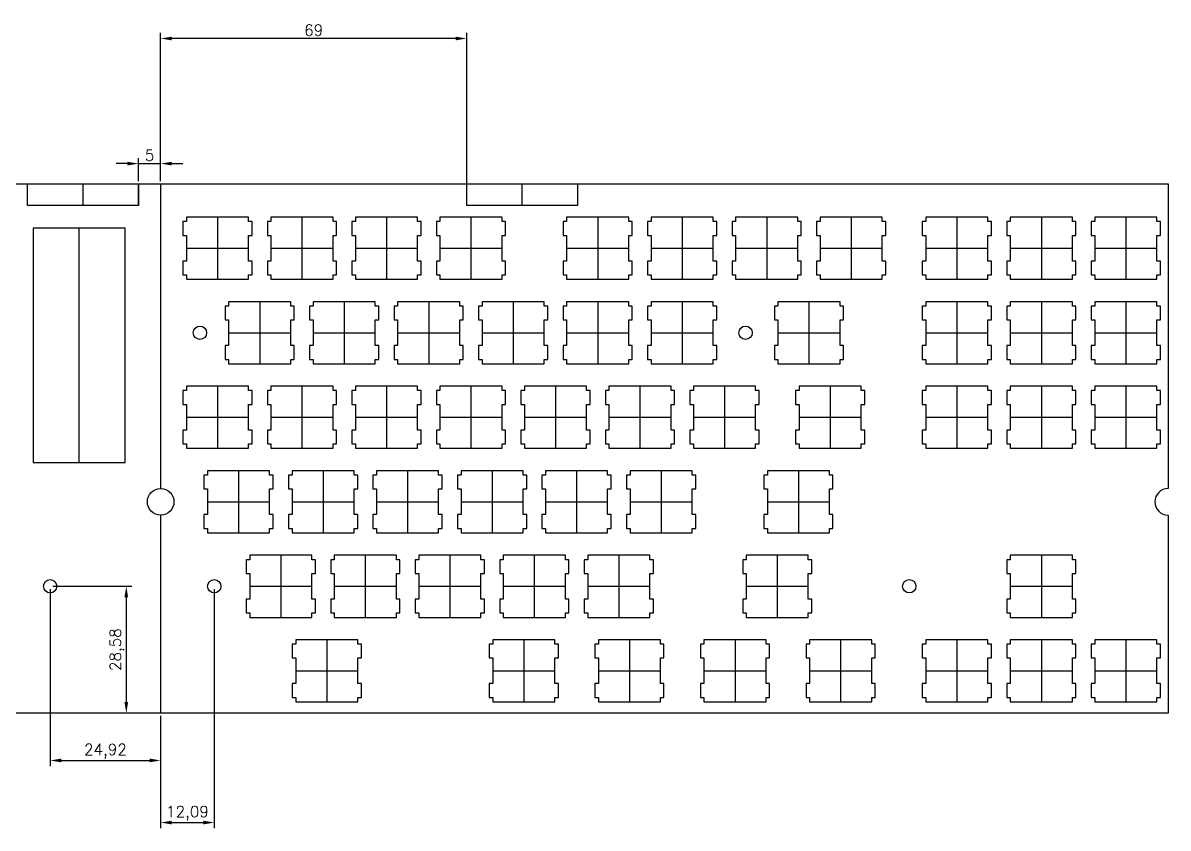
# Model space of a CAD drawing. Header units: millimetres. Extents: x 17 to 437, y 3 to 185.
# Drawn here: x 178.8 to 437, y 3.5 to 185 of the extents above; entities that cross this region are included whole.
import ezdxf

# ---------------------------------------------------------------- set-up
doc = ezdxf.new("R2010")
doc.units = ezdxf.units.MM
doc.layers.get('Defpoints').update_dxf_attribs({"lineweight": 30})
doc.layers.add('图层1', color=5, linetype='Continuous', lineweight=25, plot=False)
doc.styles.get("Standard").update_dxf_attribs({"font": 'txt', "bigfont": 'gbcbig.shx'})
doc.dimstyles.new('ISO-25', dxfattribs={"dimtxt": 2.5, "dimasz": 2.5, "dimexe": 1.25, "dimexo": 0.625, "dimtad": 1, "dimtxsty": 'Standard', "dimcen": 2.5, "dimadec": 0, "dimazin": 0, "dimtfac": 1, "dimtmove": 0, "dimatfit": 3, "dimfxl": 1, "dimarcsym": 0})

# ---------------------------------------------------------------- blocks, each defined once
blk = doc.blocks.new('*D3')
at = {"layer": 'Defpoints', "color": 0}
for p in [(209.87, 153.28), (204.87, 148.72), (209.87, 148.72), (78.28, 58), (20.31, 29.42), (41.37, 29.42)]:
    blk.add_point(p, dxfattribs=at)
at = {"layer": '图层1', "color": 0, "lineweight": -2}
for p, q in [((202.37, 153.28), (199.87, 153.28)), ((204.87, 149.35), (204.87, 154.53)), ((204.87, 153.28), (209.87, 153.28)), ((209.87, 149.35), (209.87, 154.53)), ((212.37, 153.28), (214.87, 153.28)), ((77.66, 58), (19.06, 58)), ((20.31, 55.5), (20.31, 31.92)), ((40.75, 29.42), (19.06, 29.42))]:
    blk.add_line(p, q, dxfattribs=at)
at = {"layer": '图层1', "color": 0}
for points in [[(202.37, 153.7), (202.37, 152.86), (204.87, 153.28)], [(212.37, 153.7), (212.37, 152.86), (209.87, 153.28)], [(19.89, 55.5), (20.73, 55.5), (20.31, 58)], [(19.89, 31.92), (20.73, 31.92), (20.31, 29.42)]]:
    blk.add_solid(points, dxfattribs=at)
at = {"layer": '图层1', "color": 0, "insert": (207.37, 155.16), "char_height": 2.5, "attachment_point": 5}
blk.add_mtext('5', dxfattribs=at)
at = {"layer": '图层1', "color": 0, "insert": (18.23, 43.71), "char_height": 2.5, "attachment_point": 5, "rotation": 90}
blk.add_mtext('28,58', dxfattribs=at)
blk = doc.blocks.new('*D6')
at = {"layer": 'Defpoints', "color": 0}
for p in [(184.96, 58), (209.87, 29.42), (209.87, 18.73)]:
    blk.add_point(p, dxfattribs=at)
at = {"layer": '图层1', "color": 0, "lineweight": -2}
for p, q in [((184.96, 57.37), (184.96, 17.48)), ((209.87, 28.8), (209.87, 17.48)), ((187.46, 18.73), (207.37, 18.73))]:
    blk.add_line(p, q, dxfattribs=at)
at = {"layer": '图层1', "color": 0}
for points in [[(187.46, 19.15), (187.46, 18.32), (184.96, 18.73)], [(207.37, 19.15), (207.37, 18.32), (209.87, 18.73)]]:
    blk.add_solid(points, dxfattribs=at)
at = {"layer": '图层1', "color": 0, "insert": (197.42, 20.82), "char_height": 2.5, "attachment_point": 5}
blk.add_mtext('24,92', dxfattribs=at)
blk = doc.blocks.new('*D7')
at = {"layer": 'Defpoints', "color": 0}
for p in [(184.96, 58), (202.13, 29.42), (209.87, 29.42)]:
    blk.add_point(p, dxfattribs=at)
at = {"layer": '图层1', "color": 0, "lineweight": -2}
for p, q in [((185.58, 58), (203.38, 58)), ((202.13, 55.5), (202.13, 31.92)), ((209.25, 29.42), (200.88, 29.42))]:
    blk.add_line(p, q, dxfattribs=at)
at = {"layer": '图层1', "color": 0}
for points in [[(201.71, 55.5), (202.54, 55.5), (202.13, 58)], [(201.71, 31.92), (202.54, 31.92), (202.13, 29.42)]]:
    blk.add_solid(points, dxfattribs=at)
at = {"layer": '图层1', "color": 0, "insert": (200.04, 43.71), "char_height": 2.5, "attachment_point": 5, "rotation": 90}
blk.add_mtext('28,58', dxfattribs=at)
blk = doc.blocks.new('*D11')
at = {"layer": 'Defpoints', "color": 0}
for p in [(221.96, 58), (209.87, 28.8), (221.96, 4.74)]:
    blk.add_point(p, dxfattribs=at)
at = {"layer": '图层1', "color": 0, "lineweight": -2}
for p, q in [((221.96, 57.37), (221.96, 3.49)), ((209.87, 28.17), (209.87, 3.49)), ((212.37, 4.74), (219.46, 4.74))]:
    blk.add_line(p, q, dxfattribs=at)
at = {"layer": '图层1', "color": 0}
for points in [[(212.37, 5.15), (212.37, 4.32), (209.87, 4.74)], [(219.46, 5.15), (219.46, 4.32), (221.96, 4.74)]]:
    blk.add_solid(points, dxfattribs=at)
at = {"layer": '图层1', "color": 0, "insert": (215.92, 6.82), "char_height": 2.5, "attachment_point": 5}
blk.add_mtext('12,09', dxfattribs=at)
blk = doc.blocks.new('*D14')
at = {"layer": 'Defpoints', "color": 0}
for p in [(209.87, 181.49), (209.87, 148.72), (278.87, 143.87)]:
    blk.add_point(p, dxfattribs=at)
at = {"layer": '图层1', "color": 0, "lineweight": -2}
for p, q in [((209.87, 149.35), (209.87, 182.74)), ((276.37, 181.49), (212.37, 181.49)), ((278.87, 144.5), (278.87, 182.74))]:
    blk.add_line(p, q, dxfattribs=at)
at = {"layer": '图层1', "color": 0}
for points in [[(212.37, 181.9), (212.37, 181.07), (209.87, 181.49)], [(276.37, 181.9), (276.37, 181.07), (278.87, 181.49)]]:
    blk.add_solid(points, dxfattribs=at)
at = {"layer": '图层1', "color": 0, "insert": (244.37, 183.36), "char_height": 2.5, "attachment_point": 5}
blk.add_mtext('69', dxfattribs=at)

msp = doc.modelspace()

# ---------------------------------------------------------------- linework, layer by layer
at = {"layer": 'Defpoints'}
for points in [[(41.372, 80.048), (41.372, 148.722), (436.988, 148.722)], [(436.988, 148.722), (436.988, 148.722), (436.988, 80.047)], [(436.988, 74.047), (436.988, 29.422), (41.372, 29.422)]]:
    msp.add_lwpolyline(points, dxfattribs=at)
for centre, radius in [((218.737, 115.147), 1.5), ((341.737, 115.147), 1.5), ((209.874, 77.047), 3), ((184.959, 57.997), 1.5), ((221.962, 57.998), 1.5), ((378.646, 57.998), 1.5)]:
    msp.add_circle(centre, radius, dxfattribs=at)
msp.add_arc((436.988, 77.047), 3, 90, 270, dxfattribs=at)
at = {"layer": '图层1'}
for p, q in [((192.374, 143.872), (192.374, 148.722)), ((209.874, 124.817), (209.874, 148.722)), ((209.874, 80.047), (209.874, 148.722)), ((291.374, 143.872), (291.374, 148.722)), ((215.675, 140.197), (214.874, 140.197)), ((214.874, 140.197), (214.874, 137.097)), ((215.675, 141.197), (215.675, 140.197)), ((229.674, 141.197), (215.675, 141.197)), ((222.674, 141.197), (222.674, 127.198)), ((229.674, 140.197), (229.674, 141.197)), ((230.475, 140.197), (229.674, 140.197)), ((230.475, 137.097), (230.475, 140.197)), ((234.725, 140.197), (233.924, 140.197)), ((233.924, 140.197), (233.924, 137.097)), ((234.725, 141.197), (234.725, 140.197)), ((248.724, 141.197), (234.725, 141.197)), ((241.724, 141.197), (241.724, 127.198)), ((248.724, 140.197), (248.724, 141.197)), ((249.525, 140.197), (248.724, 140.197)), ((249.525, 137.097), (249.525, 140.197)), ((253.775, 140.197), (252.974, 140.197)), ((252.974, 140.197), (252.974, 137.097)), ((253.775, 141.197), (253.775, 140.197)), ((267.774, 141.197), (253.775, 141.197)), ((260.774, 141.197), (260.774, 127.198)), ((267.774, 140.197), (267.774, 141.197)), ((268.575, 140.197), (267.774, 140.197)), ((268.575, 137.097), (268.575, 140.197)), ((272.825, 140.197), (272.024, 140.197)), ((272.024, 140.197), (272.024, 137.097)), ((272.825, 141.197), (272.825, 140.197)), ((286.824, 141.197), (272.825, 141.197)), ((279.824, 141.197), (279.824, 127.198)), ((286.824, 140.197), (286.824, 141.197)), ((287.625, 140.197), (286.824, 140.197)), ((287.625, 137.097), (287.625, 140.197)), ((301.4, 140.197), (300.599, 140.197)), ((300.599, 140.197), (300.599, 137.097)), ((301.4, 141.197), (301.4, 140.197)), ((315.399, 141.197), (301.4, 141.197)), ((308.399, 141.197), (308.399, 127.198)), ((315.399, 140.197), (315.399, 141.197)), ((316.2, 140.197), (315.399, 140.197)), ((316.2, 137.097), (316.2, 140.197)), ((320.45, 140.197), (319.649, 140.197)), ((319.649, 140.197), (319.649, 137.097)), ((320.45, 141.197), (320.45, 140.197)), ((334.449, 141.197), (320.45, 141.197)), ((327.449, 141.197), (327.449, 127.198)), ((334.449, 140.197), (334.449, 141.197)), ((335.25, 140.197), (334.449, 140.197)), ((335.25, 137.097), (335.25, 140.197)), ((339.5, 140.197), (338.699, 140.197)), ((338.699, 140.197), (338.699, 137.097)), ((339.5, 141.197), (339.5, 140.197)), ((353.499, 141.197), (339.5, 141.197)), ((346.499, 141.197), (346.499, 127.198)), ((353.499, 140.197), (353.499, 141.197)), ((354.3, 140.197), (353.499, 140.197)), ((354.3, 137.097), (354.3, 140.197)), ((358.55, 140.197), (357.749, 140.197)), ((357.749, 140.197), (357.749, 137.097)), ((358.55, 141.197), (358.55, 140.197)), ((372.549, 141.197), (358.55, 141.197)), ((365.549, 141.197), (365.549, 127.198)), ((372.549, 140.197), (372.549, 141.197)), ((373.35, 140.197), (372.549, 140.197)), ((373.35, 137.097), (373.35, 140.197)), ((382.362, 140.197), (381.561, 140.197)), ((381.561, 140.197), (381.561, 137.097)), ((382.362, 141.197), (382.362, 140.197)), ((396.362, 141.197), (382.362, 141.197)), ((389.362, 141.197), (389.362, 127.198)), ((396.362, 140.197), (396.362, 141.197)), ((397.161, 140.197), (396.362, 140.197)), ((397.161, 137.097), (397.161, 140.197)), ((401.412, 140.197), (400.611, 140.197)), ((400.611, 140.197), (400.611, 137.097)), ((401.412, 141.197), (401.412, 140.197)), ((415.412, 141.197), (401.412, 141.197)), ((408.412, 141.197), (408.412, 127.198)), ((415.412, 140.197), (415.412, 141.197)), ((416.211, 140.197), (415.412, 140.197)), ((416.211, 137.097), (416.211, 140.197)), ((420.462, 140.197), (419.661, 140.197)), ((419.661, 140.197), (419.661, 137.097)), ((420.462, 141.197), (420.462, 140.197)), ((434.462, 141.197), (420.462, 141.197)), ((427.462, 141.197), (427.462, 127.198)), ((434.462, 140.197), (434.462, 141.197)), ((435.261, 140.197), (434.462, 140.197)), ((435.261, 137.097), (435.261, 140.197)), ((191.484, 85.912), (191.484, 138.722)), ((214.874, 137.097), (215.675, 137.097)), ((215.675, 137.097), (215.675, 131.297)), ((229.674, 131.297), (229.674, 137.097)), ((229.674, 137.097), (230.475, 137.097)), ((233.924, 137.097), (234.725, 137.097)), ((234.725, 137.097), (234.725, 131.297)), ((248.724, 131.297), (248.724, 137.097)), ((248.724, 137.097), (249.525, 137.097)), ((252.974, 137.097), (253.775, 137.097)), ((253.775, 137.097), (253.775, 131.297)), ((267.774, 131.297), (267.774, 137.097)), ((267.774, 137.097), (268.575, 137.097)), ((272.024, 137.097), (272.825, 137.097)), ((272.825, 137.097), (272.825, 131.297)), ((286.824, 131.297), (286.824, 137.097)), ((286.824, 137.097), (287.625, 137.097)), ((300.599, 137.097), (301.4, 137.097)), ((301.4, 137.097), (301.4, 131.297)), ((315.399, 131.297), (315.399, 137.097)), ((315.399, 137.097), (316.2, 137.097)), ((319.649, 137.097), (320.45, 137.097)), ((320.45, 137.097), (320.45, 131.297)), ((334.449, 131.297), (334.449, 137.097)), ((334.449, 137.097), (335.25, 137.097)), ((338.699, 137.097), (339.5, 137.097)), ((339.5, 137.097), (339.5, 131.297)), ((353.499, 131.297), (353.499, 137.097)), ((353.499, 137.097), (354.3, 137.097)), ((357.749, 137.097), (358.55, 137.097)), ((358.55, 137.097), (358.55, 131.297)), ((372.549, 131.297), (372.549, 137.097)), ((372.549, 137.097), (373.35, 137.097)), ((381.561, 137.097), (382.362, 137.097)), ((382.362, 137.097), (382.362, 131.297)), ((396.362, 131.297), (396.362, 137.097)), ((396.362, 137.097), (397.161, 137.097)), ((400.611, 137.097), (401.412, 137.097)), ((401.412, 137.097), (401.412, 131.297)), ((415.412, 131.297), (415.412, 137.097)), ((415.412, 137.097), (416.211, 137.097)), ((419.661, 137.097), (420.462, 137.097)), ((420.462, 137.097), (420.462, 131.297)), ((434.462, 131.297), (434.462, 137.097)), ((434.462, 137.097), (435.261, 137.097)), ((215.675, 134.197), (229.674, 134.197)), ((234.725, 134.197), (248.724, 134.197)), ((253.775, 134.197), (267.774, 134.197)), ((272.825, 134.197), (286.824, 134.197)), ((301.4, 134.197), (315.399, 134.197)), ((320.45, 134.197), (334.449, 134.197)), ((339.5, 134.197), (353.499, 134.197)), ((358.55, 134.197), (372.549, 134.197)), ((382.362, 134.197), (396.362, 134.197)), ((401.412, 134.197), (415.412, 134.197)), ((420.462, 134.197), (434.462, 134.197)), ((215.675, 131.297), (214.874, 131.297)), ((214.874, 131.297), (214.874, 128.197)), ((230.475, 131.297), (229.674, 131.297)), ((230.475, 128.197), (230.475, 131.297)), ((234.725, 131.297), (233.924, 131.297)), ((233.924, 131.297), (233.924, 128.197)), ((249.525, 131.297), (248.724, 131.297)), ((249.525, 128.197), (249.525, 131.297)), ((253.775, 131.297), (252.974, 131.297)), ((252.974, 131.297), (252.974, 128.197)), ((268.575, 131.297), (267.774, 131.297)), ((268.575, 128.197), (268.575, 131.297)), ((272.825, 131.297), (272.024, 131.297)), ((272.024, 131.297), (272.024, 128.197)), ((287.625, 131.297), (286.824, 131.297)), ((287.625, 128.197), (287.625, 131.297)), ((301.4, 131.297), (300.599, 131.297)), ((300.599, 131.297), (300.599, 128.197)), ((316.2, 131.297), (315.399, 131.297)), ((316.2, 128.197), (316.2, 131.297)), ((320.45, 131.297), (319.649, 131.297)), ((319.649, 131.297), (319.649, 128.197)), ((335.25, 131.297), (334.449, 131.297)), ((335.25, 128.197), (335.25, 131.297)), ((339.5, 131.297), (338.699, 131.297)), ((338.699, 131.297), (338.699, 128.197)), ((354.3, 131.297), (353.499, 131.297)), ((354.3, 128.197), (354.3, 131.297)), ((358.55, 131.297), (357.749, 131.297)), ((357.749, 131.297), (357.749, 128.197)), ((373.35, 131.297), (372.549, 131.297)), ((373.35, 128.197), (373.35, 131.297)), ((382.362, 131.297), (381.561, 131.297)), ((381.561, 131.297), (381.561, 128.197)), ((397.161, 131.297), (396.362, 131.297)), ((397.161, 128.197), (397.161, 131.297)), ((401.412, 131.297), (400.611, 131.297)), ((400.611, 131.297), (400.611, 128.197)), ((416.211, 131.297), (415.412, 131.297)), ((416.211, 128.197), (416.211, 131.297)), ((420.462, 131.297), (419.661, 131.297)), ((419.661, 131.297), (419.661, 128.197)), ((435.261, 131.297), (434.462, 131.297)), ((435.261, 128.197), (435.261, 131.297)), ((214.874, 128.197), (215.675, 128.197)), ((215.675, 128.197), (215.675, 127.198)), ((215.675, 127.198), (229.674, 127.198)), ((229.674, 127.198), (229.674, 128.197)), ((229.674, 128.197), (230.475, 128.197)), ((233.924, 128.197), (234.725, 128.197)), ((234.725, 128.197), (234.725, 127.198)), ((234.725, 127.198), (248.724, 127.198)), ((248.724, 127.198), (248.724, 128.197)), ((248.724, 128.197), (249.525, 128.197)), ((252.974, 128.197), (253.775, 128.197)), ((253.775, 128.197), (253.775, 127.198)), ((253.775, 127.198), (267.774, 127.198)), ((267.774, 127.198), (267.774, 128.197)), ((267.774, 128.197), (268.575, 128.197)), ((272.024, 128.197), (272.825, 128.197)), ((272.825, 128.197), (272.825, 127.198)), ((272.825, 127.198), (286.824, 127.198)), ((286.824, 127.198), (286.824, 128.197)), ((286.824, 128.197), (287.625, 128.197)), ((300.599, 128.197), (301.4, 128.197)), ((301.4, 128.197), (301.4, 127.198)), ((301.4, 127.198), (315.399, 127.198)), ((315.399, 127.198), (315.399, 128.197)), ((315.399, 128.197), (316.2, 128.197)), ((319.649, 128.197), (320.45, 128.197)), ((320.45, 128.197), (320.45, 127.198)), ((320.45, 127.198), (334.449, 127.198)), ((334.449, 127.198), (334.449, 128.197)), ((334.449, 128.197), (335.25, 128.197)), ((338.699, 128.197), (339.5, 128.197)), ((339.5, 128.197), (339.5, 127.198)), ((339.5, 127.198), (353.499, 127.198)), ((353.499, 127.198), (353.499, 128.197)), ((353.499, 128.197), (354.3, 128.197)), ((357.749, 128.197), (358.55, 128.197)), ((358.55, 128.197), (358.55, 127.198)), ((358.55, 127.198), (372.549, 127.198)), ((372.549, 127.198), (372.549, 128.197)), ((372.549, 128.197), (373.35, 128.197)), ((381.561, 128.197), (382.362, 128.197)), ((382.362, 128.197), (382.362, 127.198)), ((382.362, 127.198), (396.362, 127.198)), ((396.362, 127.198), (396.362, 128.197)), ((396.362, 128.197), (397.161, 128.197)), ((400.611, 128.197), (401.412, 128.197)), ((401.412, 128.197), (401.412, 127.198)), ((401.412, 127.198), (415.412, 127.198)), ((415.412, 127.198), (415.412, 128.197)), ((415.412, 128.197), (416.211, 128.197)), ((419.661, 128.197), (420.462, 128.197)), ((420.462, 128.197), (420.462, 127.198)), ((420.462, 127.198), (434.462, 127.198)), ((434.462, 127.198), (434.462, 128.197)), ((434.462, 128.197), (435.261, 128.197)), ((225.2, 122.147), (225.2, 121.147)), ((239.199, 122.147), (225.2, 122.147)), ((232.199, 122.147), (232.199, 108.148)), ((239.199, 121.147), (239.199, 122.147)), ((244.25, 122.147), (244.25, 121.147)), ((258.249, 122.147), (244.25, 122.147)), ((251.249, 122.147), (251.249, 108.148)), ((258.249, 121.147), (258.249, 122.147)), ((263.3, 122.147), (263.3, 121.147)), ((277.299, 122.147), (263.3, 122.147)), ((270.299, 122.147), (270.299, 108.148)), ((277.299, 121.147), (277.299, 122.147)), ((282.35, 122.147), (282.35, 121.147)), ((296.349, 122.147), (282.35, 122.147)), ((289.349, 122.147), (289.349, 108.148)), ((296.349, 121.147), (296.349, 122.147)), ((301.4, 122.147), (301.4, 121.147)), ((315.399, 122.147), (301.4, 122.147)), ((308.399, 122.147), (308.399, 108.148)), ((315.399, 121.147), (315.399, 122.147)), ((320.45, 122.147), (320.45, 121.147)), ((334.449, 122.147), (320.45, 122.147)), ((327.449, 122.147), (327.449, 108.148)), ((334.449, 121.147), (334.449, 122.147)), ((349.024, 122.147), (349.024, 121.147)), ((363.024, 122.147), (349.024, 122.147)), ((356.024, 122.147), (356.024, 108.148)), ((363.024, 121.147), (363.024, 122.147)), ((382.362, 122.147), (382.362, 121.147)), ((396.362, 122.147), (382.362, 122.147)), ((389.362, 122.147), (389.362, 108.148)), ((396.362, 121.147), (396.362, 122.147)), ((401.412, 122.147), (401.412, 121.147)), ((415.412, 122.147), (401.412, 122.147)), ((408.412, 122.147), (408.412, 108.148)), ((415.412, 121.147), (415.412, 122.147)), ((420.462, 122.147), (420.462, 121.147)), ((434.462, 122.147), (420.462, 122.147)), ((427.462, 122.147), (427.462, 108.148)), ((434.462, 121.147), (434.462, 122.147)), ((225.2, 121.147), (224.399, 121.147)), ((224.399, 121.147), (224.399, 118.047)), ((240, 121.147), (239.199, 121.147)), ((240, 118.047), (240, 121.147)), ((244.25, 121.147), (243.449, 121.147)), ((243.449, 121.147), (243.449, 118.047)), ((259.05, 121.147), (258.249, 121.147)), ((259.05, 118.047), (259.05, 121.147)), ((263.3, 121.147), (262.499, 121.147)), ((262.499, 121.147), (262.499, 118.047)), ((278.1, 121.147), (277.299, 121.147)), ((278.1, 118.047), (278.1, 121.147)), ((282.35, 121.147), (281.549, 121.147)), ((281.549, 121.147), (281.549, 118.047)), ((297.15, 121.147), (296.349, 121.147)), ((297.15, 118.047), (297.15, 121.147)), ((301.4, 121.147), (300.599, 121.147)), ((300.599, 121.147), (300.599, 118.047)), ((316.2, 121.147), (315.399, 121.147)), ((316.2, 118.047), (316.2, 121.147)), ((320.45, 121.147), (319.649, 121.147)), ((319.649, 121.147), (319.649, 118.047)), ((335.25, 121.147), (334.449, 121.147)), ((335.25, 118.047), (335.25, 121.147)), ((349.024, 121.147), (348.223, 121.147)), ((348.223, 121.147), (348.223, 118.047)), ((363.823, 121.147), (363.024, 121.147)), ((363.823, 118.047), (363.823, 121.147)), ((382.362, 121.147), (381.561, 121.147)), ((381.561, 121.147), (381.561, 118.047)), ((397.161, 121.147), (396.362, 121.147)), ((397.161, 118.047), (397.161, 121.147)), ((401.412, 121.147), (400.611, 121.147)), ((400.611, 121.147), (400.611, 118.047)), ((416.211, 121.147), (415.412, 121.147)), ((416.211, 118.047), (416.211, 121.147)), ((420.462, 121.147), (419.661, 121.147)), ((419.661, 121.147), (419.661, 118.047)), ((435.261, 121.147), (434.462, 121.147)), ((435.261, 118.047), (435.261, 121.147)), ((224.399, 118.047), (225.2, 118.047)), ((225.2, 118.047), (225.2, 112.247)), ((239.199, 112.247), (239.199, 118.047)), ((239.199, 118.047), (240, 118.047)), ((243.449, 118.047), (244.25, 118.047)), ((244.25, 118.047), (244.25, 112.247)), ((258.249, 112.247), (258.249, 118.047)), ((258.249, 118.047), (259.05, 118.047)), ((262.499, 118.047), (263.3, 118.047)), ((263.3, 118.047), (263.3, 112.247)), ((277.299, 112.247), (277.299, 118.047)), ((277.299, 118.047), (278.1, 118.047)), ((281.549, 118.047), (282.35, 118.047)), ((282.35, 118.047), (282.35, 112.247)), ((296.349, 112.247), (296.349, 118.047)), ((296.349, 118.047), (297.15, 118.047)), ((300.599, 118.047), (301.4, 118.047)), ((301.4, 118.047), (301.4, 112.247)), ((315.399, 112.247), (315.399, 118.047)), ((315.399, 118.047), (316.2, 118.047)), ((319.649, 118.047), (320.45, 118.047)), ((320.45, 118.047), (320.45, 112.247)), ((334.449, 112.247), (334.449, 118.047)), ((334.449, 118.047), (335.25, 118.047)), ((348.223, 118.047), (349.024, 118.047)), ((349.024, 118.047), (349.024, 112.247)), ((363.024, 112.247), (363.024, 118.047)), ((363.024, 118.047), (363.823, 118.047)), ((381.561, 118.047), (382.362, 118.047)), ((382.362, 118.047), (382.362, 112.247)), ((396.362, 112.247), (396.362, 118.047)), ((396.362, 118.047), (397.161, 118.047)), ((400.611, 118.047), (401.412, 118.047)), ((401.412, 118.047), (401.412, 112.247)), ((415.412, 112.247), (415.412, 118.047)), ((415.412, 118.047), (416.211, 118.047)), ((419.661, 118.047), (420.462, 118.047)), ((420.462, 118.047), (420.462, 112.247)), ((434.462, 112.247), (434.462, 118.047)), ((434.462, 118.047), (435.261, 118.047)), ((225.2, 115.147), (239.199, 115.147)), ((244.25, 115.147), (258.249, 115.147)), ((263.3, 115.147), (277.299, 115.147)), ((282.35, 115.147), (296.349, 115.147)), ((301.4, 115.147), (315.399, 115.147)), ((320.45, 115.147), (334.449, 115.147)), ((349.025, 115.147), (363.024, 115.147)), ((382.362, 115.147), (396.362, 115.147)), ((401.412, 115.147), (415.412, 115.147)), ((420.462, 115.147), (434.462, 115.147)), ((225.2, 112.247), (224.399, 112.247)), ((224.399, 112.247), (224.399, 109.147)), ((240, 112.247), (239.199, 112.247)), ((240, 109.147), (240, 112.247)), ((244.25, 112.247), (243.449, 112.247)), ((243.449, 112.247), (243.449, 109.147)), ((259.05, 112.247), (258.249, 112.247)), ((259.05, 109.147), (259.05, 112.247)), ((263.3, 112.247), (262.499, 112.247)), ((262.499, 112.247), (262.499, 109.147)), ((278.1, 112.247), (277.299, 112.247)), ((278.1, 109.147), (278.1, 112.247)), ((282.35, 112.247), (281.549, 112.247)), ((281.549, 112.247), (281.549, 109.147)), ((297.15, 112.247), (296.349, 112.247)), ((297.15, 109.147), (297.15, 112.247)), ((301.4, 112.247), (300.599, 112.247)), ((300.599, 112.247), (300.599, 109.147)), ((316.2, 112.247), (315.399, 112.247)), ((316.2, 109.147), (316.2, 112.247)), ((320.45, 112.247), (319.649, 112.247)), ((319.649, 112.247), (319.649, 109.147)), ((335.25, 112.247), (334.449, 112.247)), ((335.25, 109.147), (335.25, 112.247)), ((349.024, 112.247), (348.223, 112.247)), ((348.223, 112.247), (348.223, 109.147)), ((363.823, 112.247), (363.024, 112.247)), ((363.823, 109.147), (363.823, 112.247)), ((382.362, 112.247), (381.561, 112.247)), ((381.561, 112.247), (381.561, 109.147)), ((397.161, 112.247), (396.362, 112.247)), ((397.161, 109.147), (397.161, 112.247)), ((401.412, 112.247), (400.611, 112.247)), ((400.611, 112.247), (400.611, 109.147)), ((416.211, 112.247), (415.412, 112.247)), ((416.211, 109.147), (416.211, 112.247)), ((420.462, 112.247), (419.661, 112.247)), ((419.661, 112.247), (419.661, 109.147)), ((435.261, 112.247), (434.462, 112.247)), ((435.261, 109.147), (435.261, 112.247)), ((224.399, 109.147), (225.2, 109.147)), ((225.2, 109.147), (225.2, 108.148)), ((239.199, 108.148), (239.199, 109.147)), ((239.199, 109.147), (240, 109.147)), ((243.449, 109.147), (244.25, 109.147)), ((244.25, 109.147), (244.25, 108.148)), ((258.249, 108.148), (258.249, 109.147)), ((258.249, 109.147), (259.05, 109.147)), ((262.499, 109.147), (263.3, 109.147)), ((263.3, 109.147), (263.3, 108.148)), ((277.299, 108.148), (277.299, 109.147)), ((277.299, 109.147), (278.1, 109.147)), ((281.549, 109.147), (282.35, 109.147)), ((282.35, 109.147), (282.35, 108.148)), ((296.349, 108.148), (296.349, 109.147)), ((296.349, 109.147), (297.15, 109.147)), ((300.599, 109.147), (301.4, 109.147)), ((301.4, 109.147), (301.4, 108.148)), ((315.399, 108.148), (315.399, 109.147)), ((315.399, 109.147), (316.2, 109.147)), ((319.649, 109.147), (320.45, 109.147)), ((320.45, 109.147), (320.45, 108.148)), ((334.449, 108.148), (334.449, 109.147)), ((334.449, 109.147), (335.25, 109.147)), ((348.223, 109.147), (349.024, 109.147)), ((349.024, 109.147), (349.024, 108.148)), ((363.024, 108.148), (363.024, 109.147)), ((363.024, 109.147), (363.823, 109.147)), ((381.561, 109.147), (382.362, 109.147)), ((382.362, 109.147), (382.362, 108.148)), ((396.362, 108.148), (396.362, 109.147)), ((396.362, 109.147), (397.161, 109.147)), ((400.611, 109.147), (401.412, 109.147)), ((401.412, 109.147), (401.412, 108.148)), ((415.412, 108.148), (415.412, 109.147)), ((415.412, 109.147), (416.211, 109.147)), ((419.661, 109.147), (420.462, 109.147)), ((420.462, 109.147), (420.462, 108.148)), ((434.462, 108.148), (434.462, 109.147)), ((434.462, 109.147), (435.261, 109.147)), ((225.2, 108.148), (239.199, 108.148)), ((244.25, 108.148), (258.249, 108.148)), ((263.3, 108.148), (277.299, 108.148)), ((282.35, 108.148), (296.349, 108.148)), ((301.4, 108.148), (315.399, 108.148)), ((320.45, 108.148), (334.449, 108.148)), ((349.024, 108.148), (363.024, 108.148)), ((382.362, 108.148), (396.362, 108.148)), ((401.412, 108.148), (415.412, 108.148)), ((420.462, 108.148), (434.462, 108.148)), ((215.675, 102.097), (214.874, 102.097)), ((214.874, 102.097), (214.874, 98.997)), ((215.675, 103.097), (215.675, 102.097)), ((229.674, 103.097), (215.675, 103.097)), ((222.674, 103.097), (222.674, 89.098)), ((229.674, 102.097), (229.674, 103.097)), ((230.475, 102.097), (229.674, 102.097)), ((230.475, 98.997), (230.475, 102.097)), ((234.725, 102.097), (233.924, 102.097)), ((233.924, 102.097), (233.924, 98.997)), ((234.725, 103.097), (234.725, 102.097)), ((248.724, 103.097), (234.725, 103.097)), ((241.724, 103.097), (241.724, 89.098)), ((248.724, 102.097), (248.724, 103.097)), ((249.525, 102.097), (248.724, 102.097)), ((249.525, 98.997), (249.525, 102.097)), ((253.775, 102.097), (252.974, 102.097)), ((252.974, 102.097), (252.974, 98.997)), ((253.775, 103.097), (253.775, 102.097)), ((267.774, 103.097), (253.775, 103.097)), ((260.774, 103.097), (260.774, 89.098)), ((267.774, 102.097), (267.774, 103.097)), ((268.575, 102.097), (267.774, 102.097)), ((268.575, 98.997), (268.575, 102.097)), ((272.825, 102.097), (272.024, 102.097)), ((272.024, 102.097), (272.024, 98.997)), ((272.825, 103.097), (272.825, 102.097)), ((286.824, 103.097), (272.825, 103.097)), ((279.824, 103.097), (279.824, 89.098)), ((286.824, 102.097), (286.824, 103.097)), ((287.625, 102.097), (286.824, 102.097)), ((287.625, 98.997), (287.625, 102.097)), ((291.875, 102.097), (291.074, 102.097)), ((291.074, 102.097), (291.074, 98.997)), ((291.875, 103.097), (291.875, 102.097)), ((305.874, 103.097), (291.875, 103.097)), ((298.874, 103.097), (298.874, 89.098)), ((305.874, 102.097), (305.874, 103.097)), ((306.675, 102.097), (305.874, 102.097)), ((306.675, 98.997), (306.675, 102.097)), ((310.925, 102.097), (310.124, 102.097)), ((310.124, 102.097), (310.124, 98.997)), ((310.925, 103.097), (310.925, 102.097)), ((324.924, 103.097), (310.925, 103.097)), ((317.924, 103.097), (317.924, 89.098)), ((324.924, 102.097), (324.924, 103.097)), ((325.725, 102.097), (324.924, 102.097)), ((325.725, 98.997), (325.725, 102.097)), ((329.975, 102.097), (329.174, 102.097)), ((329.174, 102.097), (329.174, 98.997)), ((329.975, 103.097), (329.975, 102.097)), ((343.974, 103.097), (329.975, 103.097)), ((336.974, 103.097), (336.974, 89.098)), ((343.974, 102.097), (343.974, 103.097)), ((344.775, 102.097), (343.974, 102.097)), ((344.775, 98.997), (344.775, 102.097)), ((353.787, 102.097), (352.986, 102.097)), ((352.986, 102.097), (352.986, 98.997)), ((353.787, 103.097), (353.787, 102.097)), ((367.787, 103.097), (353.787, 103.097)), ((360.787, 103.097), (360.787, 89.098)), ((367.787, 102.097), (367.787, 103.097)), ((368.586, 102.097), (367.787, 102.097)), ((368.586, 98.997), (368.586, 102.097)), ((382.362, 102.097), (381.561, 102.097)), ((381.561, 102.097), (381.561, 98.997)), ((382.362, 103.097), (382.362, 102.097)), ((396.362, 103.097), (382.362, 103.097)), ((389.362, 103.097), (389.362, 89.098)), ((396.362, 102.097), (396.362, 103.097)), ((397.161, 102.097), (396.362, 102.097)), ((397.161, 98.997), (397.161, 102.097)), ((401.412, 102.097), (400.611, 102.097)), ((400.611, 102.097), (400.611, 98.997)), ((401.412, 103.097), (401.412, 102.097)), ((415.412, 103.097), (401.412, 103.097)), ((408.412, 103.097), (408.412, 89.098)), ((415.412, 102.097), (415.412, 103.097)), ((416.211, 102.097), (415.412, 102.097)), ((416.211, 98.997), (416.211, 102.097)), ((420.462, 102.097), (419.661, 102.097)), ((419.661, 102.097), (419.661, 98.997)), ((420.462, 103.097), (420.462, 102.097)), ((434.462, 103.097), (420.462, 103.097)), ((427.462, 103.097), (427.462, 89.098)), ((434.462, 102.097), (434.462, 103.097)), ((435.261, 102.097), (434.462, 102.097)), ((435.261, 98.997), (435.261, 102.097)), ((214.874, 98.997), (215.675, 98.997)), ((215.675, 98.997), (215.675, 93.197)), ((229.674, 93.197), (229.674, 98.997)), ((229.674, 98.997), (230.475, 98.997)), ((233.924, 98.997), (234.725, 98.997)), ((234.725, 98.997), (234.725, 93.197)), ((248.724, 93.197), (248.724, 98.997)), ((248.724, 98.997), (249.525, 98.997)), ((252.974, 98.997), (253.775, 98.997)), ((253.775, 98.997), (253.775, 93.197)), ((267.774, 93.197), (267.774, 98.997)), ((267.774, 98.997), (268.575, 98.997)), ((272.024, 98.997), (272.825, 98.997)), ((272.825, 98.997), (272.825, 93.197)), ((286.824, 93.197), (286.824, 98.997)), ((286.824, 98.997), (287.625, 98.997)), ((291.074, 98.997), (291.875, 98.997)), ((291.875, 98.997), (291.875, 93.197)), ((305.874, 93.197), (305.874, 98.997)), ((305.874, 98.997), (306.675, 98.997)), ((310.124, 98.997), (310.925, 98.997)), ((310.925, 98.997), (310.925, 93.197)), ((324.924, 93.197), (324.924, 98.997)), ((324.924, 98.997), (325.725, 98.997)), ((329.174, 98.997), (329.975, 98.997)), ((329.975, 98.997), (329.975, 93.197)), ((343.974, 93.197), (343.974, 98.997)), ((343.974, 98.997), (344.775, 98.997)), ((352.986, 98.997), (353.787, 98.997)), ((353.787, 98.997), (353.787, 93.197)), ((367.787, 93.197), (367.787, 98.997)), ((367.787, 98.997), (368.586, 98.997)), ((381.561, 98.997), (382.362, 98.997)), ((382.362, 98.997), (382.362, 93.197)), ((396.362, 93.197), (396.362, 98.997)), ((396.362, 98.997), (397.161, 98.997)), ((400.611, 98.997), (401.412, 98.997)), ((401.412, 98.997), (401.412, 93.197)), ((415.412, 93.197), (415.412, 98.997)), ((415.412, 98.997), (416.211, 98.997)), ((419.661, 98.997), (420.462, 98.997)), ((420.462, 98.997), (420.462, 93.197)), ((434.462, 93.197), (434.462, 98.997)), ((434.462, 98.997), (435.261, 98.997)), ((215.675, 96.097), (229.674, 96.097)), ((234.725, 96.097), (248.724, 96.097)), ((253.775, 96.097), (267.774, 96.097)), ((272.825, 96.097), (286.824, 96.097)), ((291.875, 96.097), (305.874, 96.097)), ((310.925, 96.097), (324.924, 96.097)), ((329.975, 96.097), (343.974, 96.097)), ((353.787, 96.097), (367.787, 96.097)), ((382.362, 96.097), (396.362, 96.097)), ((401.412, 96.097), (415.412, 96.097)), ((420.462, 96.097), (434.462, 96.097)), ((215.675, 93.197), (214.874, 93.197)), ((214.874, 93.197), (214.874, 90.097)), ((230.475, 93.197), (229.674, 93.197)), ((230.475, 90.097), (230.475, 93.197)), ((234.725, 93.197), (233.924, 93.197)), ((233.924, 93.197), (233.924, 90.097)), ((249.525, 93.197), (248.724, 93.197)), ((249.525, 90.097), (249.525, 93.197)), ((253.775, 93.197), (252.974, 93.197)), ((252.974, 93.197), (252.974, 90.097)), ((268.575, 93.197), (267.774, 93.197)), ((268.575, 90.097), (268.575, 93.197)), ((272.825, 93.197), (272.024, 93.197)), ((272.024, 93.197), (272.024, 90.097)), ((287.625, 93.197), (286.824, 93.197)), ((287.625, 90.097), (287.625, 93.197)), ((291.875, 93.197), (291.074, 93.197)), ((291.074, 93.197), (291.074, 90.097)), ((306.675, 93.197), (305.874, 93.197)), ((306.675, 90.097), (306.675, 93.197)), ((310.925, 93.197), (310.124, 93.197)), ((310.124, 93.197), (310.124, 90.097)), ((325.725, 93.197), (324.924, 93.197)), ((325.725, 90.097), (325.725, 93.197)), ((329.975, 93.197), (329.174, 93.197)), ((329.174, 93.197), (329.174, 90.097)), ((344.775, 93.197), (343.974, 93.197)), ((344.775, 90.097), (344.775, 93.197)), ((353.787, 93.197), (352.986, 93.197)), ((352.986, 93.197), (352.986, 90.097)), ((368.586, 93.197), (367.787, 93.197)), ((368.586, 90.097), (368.586, 93.197)), ((382.362, 93.197), (381.561, 93.197)), ((381.561, 93.197), (381.561, 90.097)), ((397.161, 93.197), (396.362, 93.197)), ((397.161, 90.097), (397.161, 93.197)), ((401.412, 93.197), (400.611, 93.197)), ((400.611, 93.197), (400.611, 90.097)), ((416.211, 93.197), (415.412, 93.197)), ((416.211, 90.097), (416.211, 93.197)), ((420.462, 93.197), (419.661, 93.197)), ((419.661, 93.197), (419.661, 90.097)), ((435.261, 93.197), (434.462, 93.197)), ((435.261, 90.097), (435.261, 93.197)), ((214.874, 90.097), (215.675, 90.097)), ((215.675, 90.097), (215.675, 89.098)), ((215.675, 89.098), (229.674, 89.098)), ((229.674, 89.098), (229.674, 90.097)), ((229.674, 90.097), (230.475, 90.097)), ((233.924, 90.097), (234.725, 90.097)), ((234.725, 90.097), (234.725, 89.098)), ((234.725, 89.098), (248.724, 89.098)), ((248.724, 89.098), (248.724, 90.097)), ((248.724, 90.097), (249.525, 90.097)), ((252.974, 90.097), (253.775, 90.097)), ((253.775, 90.097), (253.775, 89.098)), ((253.775, 89.098), (267.774, 89.098)), ((267.774, 89.098), (267.774, 90.097)), ((267.774, 90.097), (268.575, 90.097)), ((272.024, 90.097), (272.825, 90.097)), ((272.825, 90.097), (272.825, 89.098)), ((272.825, 89.098), (286.824, 89.098)), ((286.824, 89.098), (286.824, 90.097)), ((286.824, 90.097), (287.625, 90.097)), ((291.074, 90.097), (291.875, 90.097)), ((291.875, 90.097), (291.875, 89.098)), ((291.875, 89.098), (305.874, 89.098)), ((305.874, 89.098), (305.874, 90.097)), ((305.874, 90.097), (306.675, 90.097)), ((310.124, 90.097), (310.925, 90.097)), ((310.925, 90.097), (310.925, 89.098)), ((310.925, 89.098), (324.924, 89.098)), ((324.924, 89.098), (324.924, 90.097)), ((324.924, 90.097), (325.725, 90.097)), ((329.174, 90.097), (329.975, 90.097)), ((329.975, 90.097), (329.975, 89.098)), ((329.975, 89.098), (343.974, 89.098)), ((343.974, 89.098), (343.974, 90.097)), ((343.974, 90.097), (344.775, 90.097)), ((352.986, 90.097), (353.787, 90.097)), ((353.787, 90.097), (353.787, 89.098)), ((353.787, 89.098), (367.787, 89.098)), ((367.787, 89.098), (367.787, 90.097)), ((367.787, 90.097), (368.586, 90.097)), ((381.561, 90.097), (382.362, 90.097)), ((382.362, 90.097), (382.362, 89.098)), ((382.362, 89.098), (396.362, 89.098)), ((396.362, 89.098), (396.362, 90.097)), ((396.362, 90.097), (397.161, 90.097)), ((400.611, 90.097), (401.412, 90.097)), ((401.412, 90.097), (401.412, 89.098)), ((401.412, 89.098), (415.412, 89.098)), ((415.412, 89.098), (415.412, 90.097)), ((415.412, 90.097), (416.211, 90.097)), ((419.661, 90.097), (420.462, 90.097)), ((420.462, 90.097), (420.462, 89.098)), ((420.462, 89.098), (434.462, 89.098)), ((434.462, 89.098), (434.462, 90.097)), ((434.462, 90.097), (435.261, 90.097)), ((220.437, 83.047), (219.636, 83.047)), ((219.636, 83.047), (219.636, 79.949)), ((220.437, 84.047), (220.437, 83.047)), ((234.437, 84.047), (220.437, 84.047)), ((227.437, 84.047), (227.437, 70.048)), ((234.437, 83.047), (234.437, 84.047)), ((235.236, 83.047), (234.437, 83.047)), ((235.236, 79.949), (235.236, 83.047)), ((239.487, 83.047), (238.686, 83.047)), ((238.686, 83.047), (238.686, 79.949)), ((239.487, 84.047), (239.487, 83.047)), ((253.487, 84.047), (239.487, 84.047)), ((246.487, 84.047), (246.487, 70.048)), ((253.487, 83.047), (253.487, 84.047)), ((254.286, 83.047), (253.487, 83.047)), ((254.286, 79.949), (254.286, 83.047)), ((258.537, 83.047), (257.736, 83.047)), ((257.736, 83.047), (257.736, 79.949)), ((258.537, 84.047), (258.537, 83.047)), ((272.537, 84.047), (258.537, 84.047)), ((265.537, 84.047), (265.537, 70.048)), ((272.537, 83.047), (272.537, 84.047)), ((273.336, 83.047), (272.537, 83.047)), ((273.336, 79.949), (273.336, 83.047)), ((277.587, 83.047), (276.786, 83.047)), ((276.786, 83.047), (276.786, 79.949)), ((277.587, 84.047), (277.587, 83.047)), ((291.587, 84.047), (277.587, 84.047)), ((284.587, 84.047), (284.587, 70.048)), ((291.587, 83.047), (291.587, 84.047)), ((292.386, 83.047), (291.587, 83.047)), ((292.386, 79.949), (292.386, 83.047)), ((296.637, 83.047), (295.836, 83.047)), ((295.836, 83.047), (295.836, 79.949)), ((296.637, 84.047), (296.637, 83.047)), ((310.637, 84.047), (296.637, 84.047)), ((303.637, 84.047), (303.637, 70.048)), ((310.637, 83.047), (310.637, 84.047)), ((311.436, 83.047), (310.637, 83.047)), ((311.436, 79.949), (311.436, 83.047)), ((315.687, 83.047), (314.886, 83.047)), ((314.886, 83.047), (314.886, 79.949)), ((315.687, 84.047), (315.687, 83.047)), ((329.687, 84.047), (315.687, 84.047)), ((322.687, 84.047), (322.687, 70.048)), ((329.687, 83.047), (329.687, 84.047)), ((330.486, 83.047), (329.687, 83.047)), ((330.486, 79.949), (330.486, 83.047)), ((346.642, 83.047), (345.841, 83.047)), ((345.841, 83.047), (345.841, 79.949)), ((346.642, 84.047), (346.642, 83.047)), ((360.643, 84.047), (346.642, 84.047)), ((353.642, 84.047), (353.642, 70.048)), ((360.643, 83.047), (360.643, 84.047)), ((361.442, 83.047), (360.643, 83.047)), ((361.442, 79.949), (361.442, 83.047)), ((219.636, 79.949), (220.437, 79.949)), ((220.437, 79.949), (220.437, 74.147)), ((234.437, 74.147), (234.437, 79.949)), ((234.437, 79.949), (235.236, 79.949)), ((238.686, 79.949), (239.487, 79.949)), ((239.487, 79.949), (239.487, 74.147)), ((253.487, 74.147), (253.487, 79.949)), ((253.487, 79.949), (254.286, 79.949)), ((257.736, 79.949), (258.537, 79.949)), ((258.537, 79.949), (258.537, 74.147)), ((272.537, 74.147), (272.537, 79.949)), ((272.537, 79.949), (273.336, 79.949)), ((276.786, 79.949), (277.587, 79.949)), ((277.587, 79.949), (277.587, 74.147)), ((291.587, 74.147), (291.587, 79.949)), ((291.587, 79.949), (292.386, 79.949)), ((295.836, 79.949), (296.637, 79.949)), ((296.637, 79.949), (296.637, 74.147)), ((310.637, 74.147), (310.637, 79.949)), ((310.637, 79.949), (311.436, 79.949)), ((314.886, 79.949), (315.687, 79.949)), ((315.687, 79.949), (315.687, 74.147)), ((329.687, 74.147), (329.687, 79.949)), ((329.687, 79.949), (330.486, 79.949)), ((345.841, 79.949), (346.642, 79.949)), ((346.642, 79.949), (346.642, 74.147)), ((360.643, 74.147), (360.643, 79.949)), ((360.643, 79.949), (361.442, 79.949)), ((220.437, 77.047), (234.437, 77.047)), ((239.487, 77.047), (253.487, 77.047)), ((258.537, 77.047), (272.537, 77.047)), ((277.587, 77.047), (291.587, 77.047)), ((296.637, 77.047), (310.637, 77.047)), ((315.687, 77.047), (329.687, 77.047)), ((346.643, 77.047), (360.642, 77.047)), ((209.874, 29.422), (209.874, 74.047)), ((220.437, 74.147), (219.636, 74.147)), ((219.636, 74.147), (219.636, 71.047)), ((235.236, 74.147), (234.437, 74.147)), ((235.236, 71.047), (235.236, 74.147)), ((239.487, 74.147), (238.686, 74.147)), ((238.686, 74.147), (238.686, 71.047)), ((254.286, 74.147), (253.487, 74.147)), ((254.286, 71.047), (254.286, 74.147)), ((258.537, 74.147), (257.736, 74.147)), ((257.736, 74.147), (257.736, 71.047)), ((273.336, 74.147), (272.537, 74.147)), ((273.336, 71.047), (273.336, 74.147)), ((277.587, 74.147), (276.786, 74.147)), ((276.786, 74.147), (276.786, 71.047)), ((292.386, 74.147), (291.587, 74.147)), ((292.386, 71.047), (292.386, 74.147)), ((296.637, 74.147), (295.836, 74.147)), ((295.836, 74.147), (295.836, 71.047)), ((311.436, 74.147), (310.637, 74.147)), ((311.436, 71.047), (311.436, 74.147)), ((315.687, 74.147), (314.886, 74.147)), ((314.886, 74.147), (314.886, 71.047)), ((330.486, 74.147), (329.687, 74.147)), ((330.486, 71.047), (330.486, 74.147)), ((346.642, 74.147), (345.841, 74.147)), ((345.841, 74.147), (345.841, 71.047)), ((361.442, 74.147), (360.643, 74.147)), ((361.442, 71.047), (361.442, 74.147)), ((219.636, 71.047), (220.437, 71.047)), ((220.437, 71.047), (220.437, 70.048)), ((220.437, 70.048), (234.437, 70.048)), ((234.437, 70.048), (234.437, 71.047)), ((234.437, 71.047), (235.236, 71.047)), ((238.686, 71.047), (239.487, 71.047)), ((239.487, 71.047), (239.487, 70.048)), ((239.487, 70.048), (253.487, 70.048)), ((253.487, 70.048), (253.487, 71.047)), ((253.487, 71.047), (254.286, 71.047)), ((257.736, 71.047), (258.537, 71.047)), ((258.537, 71.047), (258.537, 70.048)), ((258.537, 70.048), (272.537, 70.048)), ((272.537, 70.048), (272.537, 71.047)), ((272.537, 71.047), (273.336, 71.047)), ((276.786, 71.047), (277.587, 71.047)), ((277.587, 71.047), (277.587, 70.048)), ((277.587, 70.048), (291.587, 70.048)), ((291.587, 70.048), (291.587, 71.047)), ((291.587, 71.047), (292.386, 71.047)), ((295.836, 71.047), (296.637, 71.047)), ((296.637, 71.047), (296.637, 70.048)), ((296.637, 70.048), (310.637, 70.048)), ((310.637, 70.048), (310.637, 71.047)), ((310.637, 71.047), (311.436, 71.047)), ((314.886, 71.047), (315.687, 71.047)), ((315.687, 71.047), (315.687, 70.048)), ((315.687, 70.048), (329.687, 70.048)), ((329.687, 70.048), (329.687, 71.047)), ((329.687, 71.047), (330.486, 71.047)), ((345.841, 71.047), (346.642, 71.047)), ((346.642, 71.047), (346.642, 70.048)), ((346.642, 70.048), (360.643, 70.048)), ((360.643, 70.048), (360.643, 71.047)), ((360.643, 71.047), (361.442, 71.047)), ((229.962, 64.997), (229.962, 63.997)), ((243.962, 64.997), (229.962, 64.997)), ((236.962, 64.997), (236.962, 50.998)), ((243.962, 63.997), (243.962, 64.997)), ((249.012, 64.997), (249.012, 63.997)), ((263.012, 64.997), (249.012, 64.997)), ((256.012, 64.997), (256.012, 50.998)), ((263.012, 63.997), (263.012, 64.997)), ((268.062, 64.997), (268.062, 63.997)), ((282.062, 64.997), (268.062, 64.997)), ((275.062, 64.997), (275.062, 50.998)), ((282.062, 63.997), (282.062, 64.997)), ((287.112, 64.997), (287.112, 63.997)), ((301.112, 64.997), (287.112, 64.997)), ((294.112, 64.997), (294.112, 50.998)), ((301.112, 63.997), (301.112, 64.997)), ((306.162, 64.997), (306.162, 63.997)), ((320.162, 64.997), (306.162, 64.997)), ((313.162, 64.997), (313.162, 50.998)), ((320.162, 63.997), (320.162, 64.997)), ((341.879, 64.998), (341.879, 63.997)), ((355.88, 64.998), (341.879, 64.998)), ((348.88, 64.997), (348.88, 50.998)), ((355.88, 63.997), (355.88, 64.998)), ((401.412, 64.997), (401.412, 63.997)), ((415.412, 64.997), (401.412, 64.997)), ((408.412, 64.997), (408.412, 50.998)), ((415.412, 63.997), (415.412, 64.997)), ((229.962, 63.997), (229.161, 63.997)), ((229.161, 63.997), (229.161, 60.899)), ((244.761, 63.997), (243.962, 63.997)), ((244.761, 60.899), (244.761, 63.997)), ((249.012, 63.997), (248.211, 63.997)), ((248.211, 63.997), (248.211, 60.899)), ((263.811, 63.997), (263.012, 63.997)), ((263.811, 60.899), (263.811, 63.997)), ((268.062, 63.997), (267.261, 63.997)), ((267.261, 63.997), (267.261, 60.899)), ((282.861, 63.997), (282.062, 63.997)), ((282.861, 60.899), (282.861, 63.997)), ((287.112, 63.997), (286.311, 63.997)), ((286.311, 63.997), (286.311, 60.899)), ((301.911, 63.997), (301.112, 63.997)), ((301.911, 60.899), (301.911, 63.997)), ((306.162, 63.997), (305.361, 63.997)), ((305.361, 63.997), (305.361, 60.899)), ((320.961, 63.997), (320.162, 63.997)), ((320.961, 60.899), (320.961, 63.997)), ((341.879, 63.997), (341.08, 63.997)), ((341.08, 63.997), (341.08, 60.898)), ((356.679, 63.997), (355.88, 63.997)), ((356.679, 60.898), (356.679, 63.997)), ((401.412, 63.997), (400.611, 63.997)), ((400.611, 63.997), (400.611, 60.899)), ((416.211, 63.997), (415.412, 63.997)), ((416.211, 60.899), (416.211, 63.997)), ((229.161, 60.899), (229.962, 60.899)), ((229.962, 60.899), (229.962, 55.097)), ((243.962, 55.097), (243.962, 60.899)), ((243.962, 60.899), (244.761, 60.899)), ((248.211, 60.899), (249.012, 60.899)), ((249.012, 60.899), (249.012, 55.097)), ((263.012, 55.097), (263.012, 60.899)), ((263.012, 60.899), (263.811, 60.899)), ((267.261, 60.899), (268.062, 60.899)), ((268.062, 60.899), (268.062, 55.097)), ((282.062, 55.097), (282.062, 60.899)), ((282.062, 60.899), (282.861, 60.899)), ((286.311, 60.899), (287.112, 60.899)), ((287.112, 60.899), (287.112, 55.097)), ((301.112, 55.097), (301.112, 60.899)), ((301.112, 60.899), (301.911, 60.899)), ((305.361, 60.899), (306.162, 60.899)), ((306.162, 60.899), (306.162, 55.097)), ((320.162, 55.097), (320.162, 60.899)), ((320.162, 60.899), (320.961, 60.899)), ((341.08, 60.898), (341.879, 60.898)), ((341.879, 60.898), (341.879, 55.097)), ((355.88, 55.097), (355.88, 60.898)), ((355.88, 60.898), (356.679, 60.898)), ((400.611, 60.899), (401.412, 60.899)), ((401.412, 60.899), (401.412, 55.097)), ((415.412, 55.097), (415.412, 60.899)), ((415.412, 60.899), (416.211, 60.899)), ((229.962, 57.997), (243.962, 57.997)), ((249.012, 57.997), (263.012, 57.997)), ((268.062, 57.997), (282.062, 57.997)), ((287.112, 57.997), (301.112, 57.997)), ((306.162, 57.997), (320.162, 57.997)), ((341.88, 57.997), (355.88, 57.997)), ((401.412, 57.997), (415.412, 57.997)), ((229.962, 55.097), (229.161, 55.097)), ((229.161, 55.097), (229.161, 51.997)), ((244.761, 55.097), (243.962, 55.097)), ((244.761, 51.997), (244.761, 55.097)), ((249.012, 55.097), (248.211, 55.097)), ((248.211, 55.097), (248.211, 51.997)), ((263.811, 55.097), (263.012, 55.097)), ((263.811, 51.997), (263.811, 55.097)), ((268.062, 55.097), (267.261, 55.097)), ((267.261, 55.097), (267.261, 51.997)), ((282.861, 55.097), (282.062, 55.097)), ((282.861, 51.997), (282.861, 55.097)), ((287.112, 55.097), (286.311, 55.097)), ((286.311, 55.097), (286.311, 51.997)), ((301.911, 55.097), (301.112, 55.097)), ((301.911, 51.997), (301.911, 55.097)), ((306.162, 55.097), (305.361, 55.097)), ((305.361, 55.097), (305.361, 51.997)), ((320.961, 55.097), (320.162, 55.097)), ((320.961, 51.997), (320.961, 55.097)), ((341.879, 55.097), (341.08, 55.097)), ((341.08, 55.097), (341.08, 51.997)), ((356.679, 55.097), (355.88, 55.097)), ((356.679, 51.997), (356.679, 55.097)), ((401.412, 55.097), (400.611, 55.097)), ((400.611, 55.097), (400.611, 51.997)), ((416.211, 55.097), (415.412, 55.097)), ((416.211, 51.997), (416.211, 55.097)), ((229.161, 51.997), (229.962, 51.997)), ((229.962, 51.997), (229.962, 50.998)), ((243.962, 50.998), (243.962, 51.997)), ((243.962, 51.997), (244.761, 51.997)), ((248.211, 51.997), (249.012, 51.997)), ((249.012, 51.997), (249.012, 50.998)), ((263.012, 50.998), (263.012, 51.997)), ((263.012, 51.997), (263.811, 51.997)), ((267.261, 51.997), (268.062, 51.997)), ((268.062, 51.997), (268.062, 50.998)), ((282.062, 50.998), (282.062, 51.997)), ((282.062, 51.997), (282.861, 51.997)), ((286.311, 51.997), (287.112, 51.997)), ((287.112, 51.997), (287.112, 50.998)), ((301.112, 50.998), (301.112, 51.997)), ((301.112, 51.997), (301.911, 51.997)), ((305.361, 51.997), (306.162, 51.997)), ((306.162, 51.997), (306.162, 50.998)), ((320.162, 50.998), (320.162, 51.997)), ((320.162, 51.997), (320.961, 51.997)), ((341.08, 51.997), (341.879, 51.997)), ((341.879, 51.997), (341.879, 50.997)), ((355.88, 50.997), (355.88, 51.997)), ((355.88, 51.997), (356.679, 51.997)), ((400.611, 51.997), (401.412, 51.997)), ((401.412, 51.997), (401.412, 50.998)), ((415.412, 50.998), (415.412, 51.997)), ((415.412, 51.997), (416.211, 51.997)), ((229.962, 50.998), (243.962, 50.998)), ((249.012, 50.998), (263.012, 50.998)), ((268.062, 50.998), (282.062, 50.998)), ((287.112, 50.998), (301.112, 50.998)), ((306.162, 50.998), (320.162, 50.998)), ((341.879, 50.997), (355.88, 50.997)), ((401.412, 50.998), (415.412, 50.998)), ((240.348, 44.948), (239.549, 44.948)), ((239.549, 44.948), (239.549, 41.849)), ((240.348, 45.949), (240.348, 44.948)), ((254.349, 45.949), (240.348, 45.949)), ((247.349, 45.948), (247.349, 31.949)), ((254.349, 44.948), (254.349, 45.949)), ((255.148, 44.948), (254.349, 44.948)), ((255.148, 41.849), (255.148, 44.948)), ((284.731, 44.948), (283.93, 44.948)), ((283.93, 44.948), (283.93, 41.849)), ((284.731, 45.949), (284.731, 44.948)), ((298.73, 45.949), (284.731, 45.949)), ((291.73, 45.949), (291.73, 31.95)), ((298.73, 44.948), (298.73, 45.949)), ((299.531, 44.948), (298.73, 44.948)), ((299.531, 41.849), (299.531, 44.948)), ((308.542, 44.948), (307.743, 44.948)), ((307.743, 44.948), (307.743, 41.849)), ((308.542, 45.949), (308.542, 44.948)), ((322.543, 45.949), (308.542, 45.949)), ((315.542, 45.949), (315.542, 31.95)), ((322.543, 44.948), (322.543, 45.949)), ((323.342, 44.948), (322.543, 44.948)), ((323.342, 41.849), (323.342, 44.948)), ((332.356, 44.948), (331.555, 44.948)), ((331.555, 44.948), (331.555, 41.849)), ((332.356, 45.949), (332.356, 44.948)), ((346.355, 45.949), (332.356, 45.949)), ((339.355, 45.949), (339.355, 31.95)), ((346.355, 44.948), (346.355, 45.949)), ((347.156, 44.948), (346.355, 44.948)), ((347.156, 41.849), (347.156, 44.948)), ((356.167, 44.948), (355.368, 44.948)), ((355.368, 44.948), (355.368, 41.849)), ((356.167, 45.949), (356.167, 44.948)), ((370.168, 45.949), (356.167, 45.949)), ((363.167, 45.949), (363.167, 31.95)), ((370.168, 44.948), (370.168, 45.949)), ((370.967, 44.948), (370.168, 44.948)), ((370.967, 41.849), (370.967, 44.948)), ((382.362, 44.948), (381.561, 44.948)), ((381.561, 44.948), (381.561, 41.849)), ((382.362, 45.949), (382.362, 44.948)), ((396.362, 45.949), (382.362, 45.949)), ((389.362, 45.949), (389.362, 31.95)), ((396.362, 44.948), (396.362, 45.949)), ((397.161, 44.948), (396.362, 44.948)), ((397.161, 41.849), (397.161, 44.948)), ((401.412, 44.948), (400.611, 44.948)), ((400.611, 44.948), (400.611, 41.849)), ((401.412, 45.949), (401.412, 44.948)), ((415.412, 45.949), (401.412, 45.949)), ((408.412, 45.949), (408.412, 31.95)), ((415.412, 44.948), (415.412, 45.949)), ((416.211, 44.948), (415.412, 44.948)), ((416.211, 41.849), (416.211, 44.948)), ((420.462, 44.948), (419.661, 44.948)), ((419.661, 44.948), (419.661, 41.849)), ((420.462, 45.949), (420.462, 44.948)), ((434.462, 45.949), (420.462, 45.949)), ((427.462, 45.949), (427.462, 31.95)), ((434.462, 44.948), (434.462, 45.949)), ((435.261, 44.948), (434.462, 44.948)), ((435.261, 41.849), (435.261, 44.948)), ((239.549, 41.849), (240.348, 41.849)), ((240.348, 41.849), (240.348, 36.047)), ((254.349, 36.047), (254.349, 41.849)), ((254.349, 41.849), (255.148, 41.849)), ((283.93, 41.849), (284.731, 41.849)), ((284.731, 41.849), (284.731, 36.047)), ((298.73, 36.047), (298.73, 41.849)), ((298.73, 41.849), (299.531, 41.849)), ((307.743, 41.849), (308.542, 41.849)), ((308.542, 41.849), (308.542, 36.047)), ((322.543, 36.047), (322.543, 41.849)), ((322.543, 41.849), (323.342, 41.849)), ((331.555, 41.849), (332.356, 41.849)), ((332.356, 41.849), (332.356, 36.047)), ((346.355, 36.047), (346.355, 41.849)), ((346.355, 41.849), (347.156, 41.849)), ((355.368, 41.849), (356.167, 41.849)), ((356.167, 41.849), (356.167, 36.047)), ((370.168, 36.047), (370.168, 41.849)), ((370.168, 41.849), (370.967, 41.849)), ((381.561, 41.849), (382.362, 41.849)), ((382.362, 41.849), (382.362, 36.047)), ((396.362, 36.047), (396.362, 41.849)), ((396.362, 41.849), (397.161, 41.849)), ((400.611, 41.849), (401.412, 41.849)), ((401.412, 41.849), (401.412, 36.047)), ((415.412, 36.047), (415.412, 41.849)), ((415.412, 41.849), (416.211, 41.849)), ((419.661, 41.849), (420.462, 41.849)), ((420.462, 41.849), (420.462, 36.047)), ((434.462, 36.047), (434.462, 41.849)), ((434.462, 41.849), (435.261, 41.849)), ((240.348, 38.948), (254.349, 38.948)), ((284.731, 38.949), (298.73, 38.949)), ((308.543, 38.949), (322.542, 38.949)), ((332.356, 38.949), (346.355, 38.949)), ((356.168, 38.949), (370.167, 38.949)), ((382.362, 38.949), (396.362, 38.949)), ((401.412, 38.949), (415.412, 38.949)), ((420.462, 38.949), (434.462, 38.949)), ((240.348, 36.047), (239.549, 36.047)), ((239.549, 36.047), (239.549, 32.948)), ((255.148, 36.047), (254.349, 36.047)), ((255.148, 32.948), (255.148, 36.047)), ((284.731, 36.047), (283.93, 36.047)), ((283.93, 36.047), (283.93, 32.948)), ((299.531, 36.047), (298.73, 36.047)), ((299.531, 32.948), (299.531, 36.047)), ((308.542, 36.047), (307.743, 36.047)), ((307.743, 36.047), (307.743, 32.948)), ((323.342, 36.047), (322.543, 36.047)), ((323.342, 32.948), (323.342, 36.047)), ((332.356, 36.047), (331.555, 36.047)), ((331.555, 36.047), (331.555, 32.948)), ((347.156, 36.047), (346.355, 36.047)), ((347.156, 32.948), (347.156, 36.047)), ((356.167, 36.047), (355.368, 36.047)), ((355.368, 36.047), (355.368, 32.948)), ((370.967, 36.047), (370.168, 36.047)), ((370.967, 32.948), (370.967, 36.047)), ((382.362, 36.047), (381.561, 36.047)), ((381.561, 36.047), (381.561, 32.948)), ((397.161, 36.047), (396.362, 36.047)), ((397.161, 32.948), (397.161, 36.047)), ((401.412, 36.047), (400.611, 36.047)), ((400.611, 36.047), (400.611, 32.948)), ((416.211, 36.047), (415.412, 36.047)), ((416.211, 32.948), (416.211, 36.047)), ((420.462, 36.047), (419.661, 36.047)), ((419.661, 36.047), (419.661, 32.948)), ((435.261, 36.047), (434.462, 36.047)), ((435.261, 32.948), (435.261, 36.047)), ((239.549, 32.948), (240.348, 32.948)), ((240.348, 32.948), (240.348, 31.948)), ((240.348, 31.948), (254.349, 31.948)), ((254.349, 31.948), (254.349, 32.948)), ((254.349, 32.948), (255.148, 32.948)), ((283.93, 32.948), (284.731, 32.948)), ((284.731, 32.948), (284.731, 31.948)), ((284.731, 31.948), (298.73, 31.948)), ((298.73, 31.948), (298.73, 32.948)), ((298.73, 32.948), (299.531, 32.948)), ((307.743, 32.948), (308.542, 32.948)), ((308.542, 32.948), (308.542, 31.948)), ((308.542, 31.948), (322.543, 31.948)), ((322.543, 31.948), (322.543, 32.948)), ((322.543, 32.948), (323.342, 32.948)), ((331.555, 32.948), (332.356, 32.948)), ((332.356, 32.948), (332.356, 31.948)), ((332.356, 31.948), (346.355, 31.948)), ((346.355, 31.948), (346.355, 32.948)), ((346.355, 32.948), (347.156, 32.948)), ((355.368, 32.948), (356.167, 32.948)), ((356.167, 32.948), (356.167, 31.948)), ((356.167, 31.948), (370.168, 31.948)), ((370.168, 31.948), (370.168, 32.948)), ((370.168, 32.948), (370.967, 32.948)), ((381.561, 32.948), (382.362, 32.948)), ((382.362, 32.948), (382.362, 31.948)), ((382.362, 31.948), (396.362, 31.948)), ((396.362, 31.948), (396.362, 32.948)), ((396.362, 32.948), (397.161, 32.948)), ((400.611, 32.948), (401.412, 32.948)), ((401.412, 32.948), (401.412, 31.948)), ((401.412, 31.948), (415.412, 31.948)), ((415.412, 31.948), (415.412, 32.948)), ((415.412, 32.948), (416.211, 32.948)), ((419.661, 32.948), (420.462, 32.948)), ((420.462, 32.948), (420.462, 31.948)), ((420.462, 31.948), (434.462, 31.948)), ((434.462, 31.948), (434.462, 32.948)), ((434.462, 32.948), (435.261, 32.948))]:
    msp.add_line(p, q, dxfattribs=at)
at = {"layer": '图层1', "linetype": 'Continuous'}
for p, q in [((204.874, 143.872), (204.874, 148.722)), ((201.874, 138.722), (181.094, 138.722)), ((181.094, 138.722), (181.094, 85.912)), ((201.874, 85.912), (201.874, 138.722)), ((181.094, 85.912), (201.874, 85.912))]:
    msp.add_line(p, q, dxfattribs=at)
at = {"layer": '图层1'}
for points in [[(204.874, 148.722), (204.874, 143.872), (179.874, 143.872), (179.874, 148.722)], [(303.874, 148.722), (303.874, 143.872), (278.874, 143.872), (278.874, 148.722)]]:
    msp.add_lwpolyline(points, close=True, dxfattribs=at)

# ---------------------------------------------------------------- dimensions: what is measured, and where the dimension line sits
for base, p1, p2, picture, middle in [((209.874, 181.487), (278.874, 143.872), (209.874, 148.722), '*D14', (244.374, 183.362)), ((209.874, 153.281), (204.874, 148.722), (209.874, 148.722), '*D3', (207.374, 155.156)), ((209.873900431, 18.732111814), (184.958900431, 57.997370415), (209.873900431, 29.421763415), '*D6', (197.416400431, 20.815445147)), ((221.962, 4.736), (209.874, 28.797), (221.962, 57.998), '*D11', (215.918, 6.819))]:
    dim = msp.add_linear_dim(base=base, p1=p1, p2=p2, dimstyle='ISO-25', dxfattribs=at)
    dim.commit()
    dim.dimension.update_dxf_attribs({"geometry": picture, "text_midpoint": middle})
for base, p1, p2, picture, middle in [((20.3088, 29.4218), (78.2806, 57.9974), (41.372, 29.4218), '*D3', (18.2255, 43.7096)), ((202.1253, 29.4218), (184.9589, 57.9974), (209.8739, 29.4218), '*D7', (200.042, 43.7096))]:
    dim = msp.add_linear_dim(base=base, p1=p1, p2=p2, angle=90, dimstyle='ISO-25', dxfattribs=at)
    dim.commit()
    dim.dimension.update_dxf_attribs({"geometry": picture, "text_midpoint": middle})

doc.saveas('drawing.dxf')
